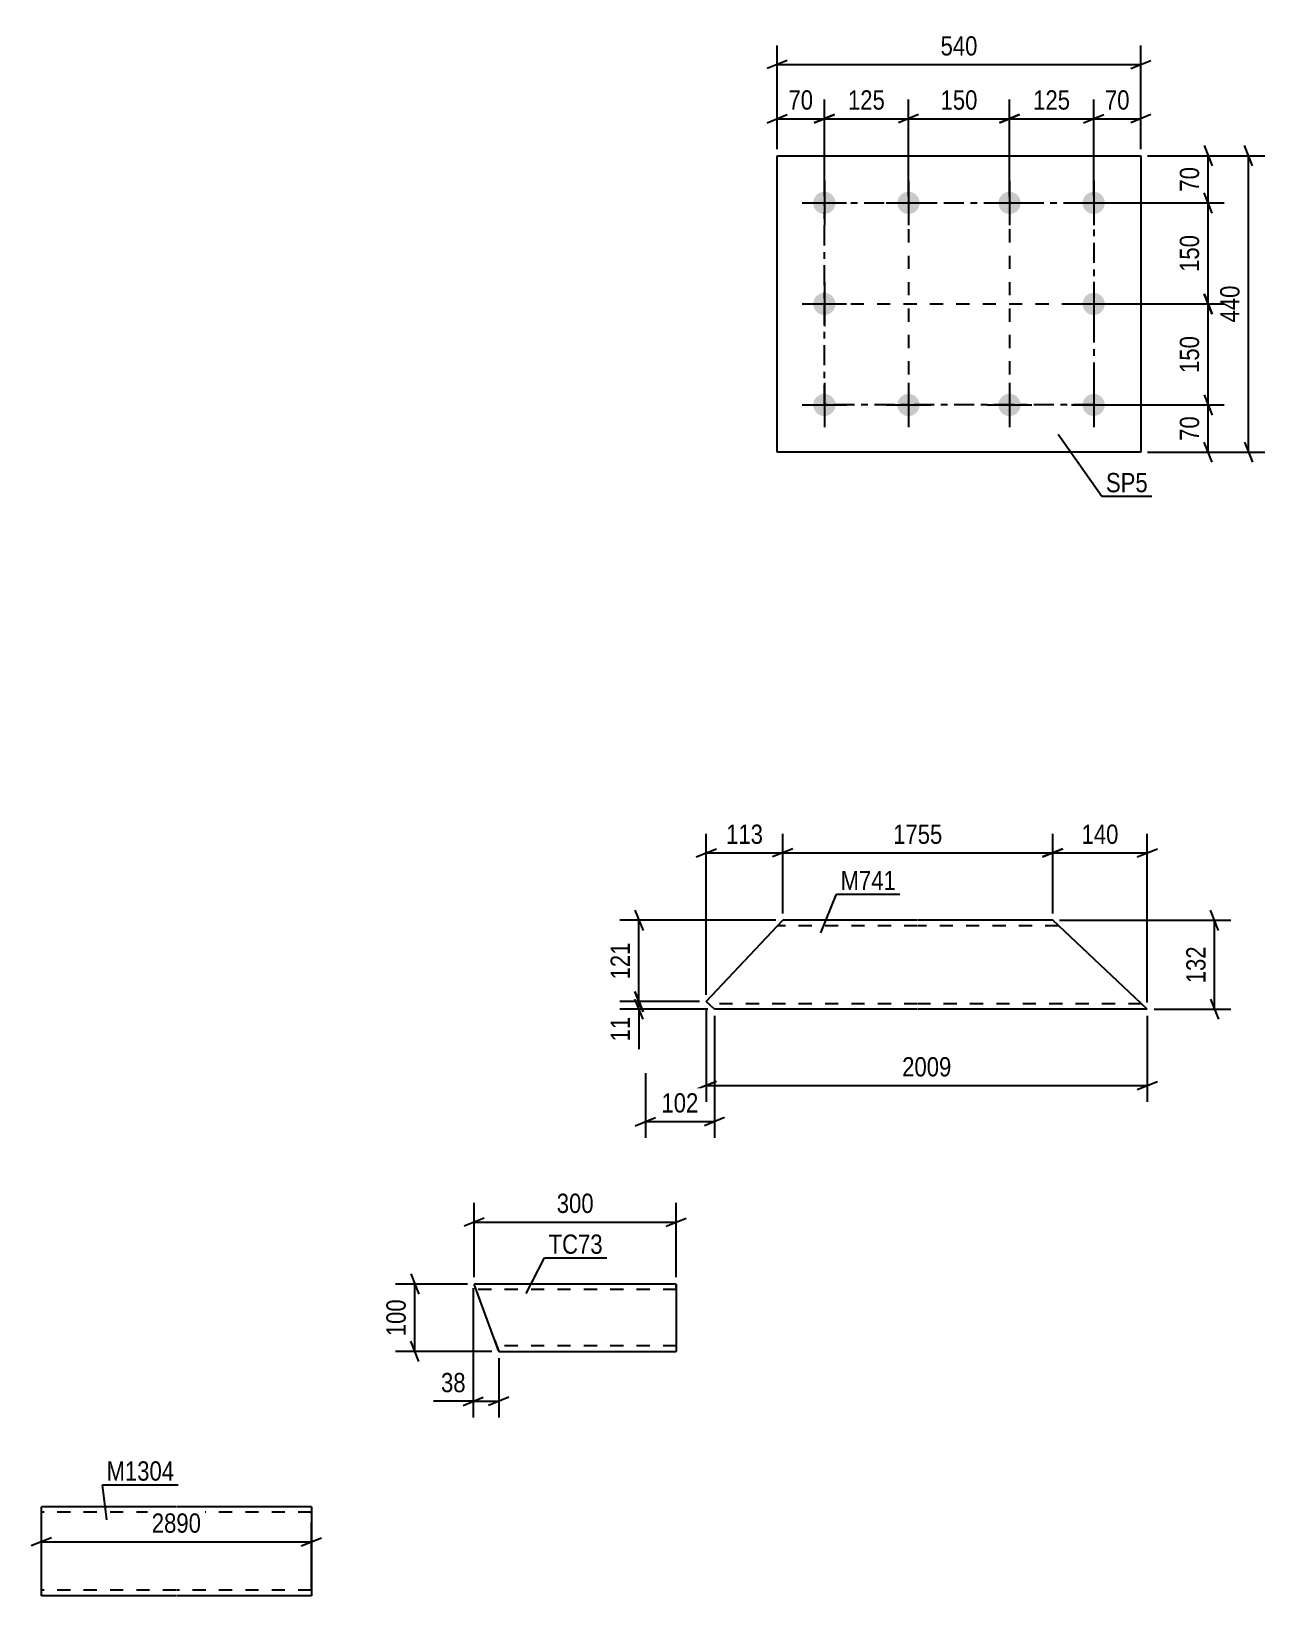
# Model space of a CAD drawing. Header units: millimetres. Extents: x 0 to 3655, y 0 to 1045.
# Drawn here: x 3471.6 to 3654.8, y 168.8 to 401.1 of the extents above; entities that cross this region are included whole.
import ezdxf

# ---------------------------------------------------------------- set-up
doc = ezdxf.new("R2010")
doc.units = ezdxf.units.MM
doc.linetypes.add('DXK_LINE_DOT2', pattern=[3.9198, 1.9599, -1.9599])
doc.linetypes.add('DXK_LINE_DOT3', pattern=[5.9187, 2.979, -0.9799, 0.9799, -0.9799])
doc.styles.add('Arial Narrow', font='ARIALN.TTF', dxfattribs={"height": 0.2})

# ---------------------------------------------------------------- blocks, each defined once
blk = doc.blocks.new('Part-570387827-2660 - 2644')
at = {"color": 2, "linetype": 'Continuous'}
for p, q in [((3571.84, 257.04), (3583.19, 269.11)), ((3603.19, 269.11), (3583.19, 269.11)), ((3623.29, 269.11), (3603.29, 269.11)), ((3637.33, 255.91), (3623.29, 269.11)), ((3573.05, 255.91), (3571.84, 257.04)), ((3603.19, 255.91), (3573.05, 255.91)), ((3637.33, 255.91), (3603.29, 255.91))]:
    blk.add_line(p, q, dxfattribs=at)
at = {"color": 7, "linetype": 'DXK_LINE_DOT2'}
for p, q in [((3603.19, 268.31), (3582.44, 268.31)), ((3624.14, 268.31), (3603.29, 268.31)), ((3603.19, 256.71), (3572.2, 256.71)), ((3636.48, 256.71), (3603.29, 256.71)), ((3636.23, 256.94), (3636.28, 256.89)), ((3636.41, 256.77), (3636.48, 256.71))]:
    blk.add_line(p, q, dxfattribs=at)
blk = doc.blocks.new('Part-570387827-2797 - 2781')
at = {"color": 2, "linetype": 'Continuous'}
for p, q in [((3493.09, 182.04), (3473.09, 182.04)), ((3473.09, 168.96), (3473.09, 182.04)), ((3513.19, 182.04), (3493.19, 182.04)), ((3513.19, 182.04), (3513.19, 180.44)), ((3513.19, 180.44), (3513.19, 168.84)), ((3473.09, 168.84), (3473.09, 168.96)), ((3493.09, 168.84), (3473.09, 168.84)), ((3513.19, 168.84), (3493.19, 168.84))]:
    blk.add_line(p, q, dxfattribs=at)
at = {"color": 7, "linetype": 'DXK_LINE_DOT2'}
for p, q in [((3493.09, 181.24), (3473.09, 181.24)), ((3473.09, 181.17), (3473.09, 181.24)), ((3513.19, 181.24), (3493.19, 181.24)), ((3513.19, 181.91), (3513.19, 180.44)), ((3513.19, 181.17), (3513.19, 181.24)), ((3473.09, 181), (3473.09, 181.05)), ((3513.19, 181), (3513.19, 181.05)), ((3493.09, 169.64), (3473.09, 169.64)), ((3513.19, 169.64), (3493.19, 169.64))]:
    blk.add_line(p, q, dxfattribs=at)
blk = doc.blocks.new('Part-570387827-2830 - 2813')
at = {"color": 2, "linetype": 'Continuous'}
for p, q in [((3540.43, 206.71), (3537.37, 215.11)), ((3567.37, 215.11), (3537.37, 215.11)), ((3567.37, 215.11), (3567.37, 205.11)), ((3540.43, 206.71), (3541.01, 205.11)), ((3541.01, 205.11), (3567.37, 205.11))]:
    blk.add_line(p, q, dxfattribs=at)
at = {"color": 7, "linetype": 'DXK_LINE_DOT2'}
for p, q in [((3567.37, 214.31), (3537.66, 214.31)), ((3567.37, 214.64), (3567.37, 215.11)), ((3540.97, 205.23), (3540.43, 206.71)), ((3567.37, 205.91), (3540.72, 205.91))]:
    blk.add_line(p, q, dxfattribs=at)
blk = doc.blocks.new('Part-570387827-3221 - 3172')
at = {"color": 2, "linetype": 'Continuous'}
for p, q in [((3582.37, 338.62), (3582.37, 382.62)), ((3582.37, 382.62), (3636.37, 382.62)), ((3636.37, 382.62), (3636.37, 338.62)), ((3636.37, 338.62), (3582.37, 338.62))]:
    blk.add_line(p, q, dxfattribs=at)
blk = doc.blocks.new('Bolt-570387827-3206 - 3172')
at = {"linetype": 'Continuous'}
for points in [[(3589.37, 377.27, -1), (3589.37, 373.97, -1)], [(3601.87, 377.27, -1), (3601.87, 373.97, -1)], [(3616.87, 377.27, -1), (3616.87, 373.97, -1)], [(3629.37, 377.27, -1), (3629.37, 373.97, -1)], [(3589.37, 362.27, -1), (3589.37, 358.97, -1)], [(3629.37, 362.27, -1), (3629.37, 358.97, -1)], [(3589.37, 347.27, -1), (3589.37, 343.97, -1)], [(3601.87, 347.27, -1), (3601.87, 343.97, -1)], [(3616.87, 347.27, -1), (3616.87, 343.97, -1)], [(3629.37, 347.27, -1), (3629.37, 343.97, -1)]]:
    blk.add_hatch(color=1, dxfattribs=at).paths.add_polyline_path(points)
at = {"color": 1, "linetype": 'Continuous'}
for p, q in [((3589.37, 378.92), (3589.37, 372.32)), ((3601.87, 378.92), (3601.87, 372.32)), ((3616.87, 378.92), (3616.87, 372.32)), ((3629.37, 378.92), (3629.37, 372.32)), ((3586.07, 375.62), (3592.67, 375.62)), ((3598.57, 375.62), (3605.17, 375.62)), ((3613.57, 375.62), (3620.17, 375.62)), ((3626.07, 375.62), (3632.67, 375.62)), ((3589.37, 363.92), (3589.37, 357.32)), ((3629.37, 363.92), (3629.37, 357.32)), ((3586.07, 360.62), (3592.67, 360.62)), ((3626.07, 360.62), (3632.67, 360.62)), ((3589.37, 348.92), (3589.37, 342.32)), ((3601.87, 348.92), (3601.87, 342.32)), ((3616.87, 348.92), (3616.87, 342.32)), ((3629.37, 348.92), (3629.37, 342.32)), ((3586.07, 345.62), (3592.67, 345.62)), ((3598.57, 345.62), (3605.17, 345.62)), ((3613.57, 345.62), (3620.17, 345.62)), ((3626.07, 345.62), (3632.67, 345.62))]:
    blk.add_line(p, q, dxfattribs=at)
blk = doc.blocks.new('Rectangle-570387827-3317 - 3172')
at = {"color": 1, "linetype": 'DXK_LINE_DOT3'}
blk.add_lwpolyline([(3589.37, 375.62), (3629.37, 375.62), (3629.37, 345.62), (3589.37, 345.62), (3589.37, 375.62)], close=True, dxfattribs=at)
blk = doc.blocks.new('Line-570387827-3310 - 3172')
at = {"color": 1, "linetype": 'DXK_LINE_DOT2'}
blk.add_line((3601.87, 375.62), (3601.87, 345.62), dxfattribs=at)
blk = doc.blocks.new('Line-570387827-3303 - 3172')
at = {"color": 1, "linetype": 'DXK_LINE_DOT2'}
blk.add_line((3616.87, 375.62), (3616.87, 345.62), dxfattribs=at)
blk = doc.blocks.new('Line-570387827-3296 - 3172')
at = {"color": 1, "linetype": 'DXK_LINE_DOT2'}
blk.add_line((3589.37, 360.62), (3629.37, 360.62), dxfattribs=at)
blk = doc.blocks.new('StraightDimension-570387827-2731 - 2644')
at = {"color": 7, "linetype": 'Continuous'}
for p, q in [((3561.24, 270.61), (3562.44, 267.61)), ((3582.19, 269.11), (3558.99, 269.11)), ((3561.84, 257.04), (3561.84, 269.11)), ((3562.44, 255.54), (3561.24, 258.54)), ((3570.84, 257.04), (3558.99, 257.04))]:
    blk.add_line(p, q, dxfattribs=at)
at = {"color": 0}
blk.add_wipeout([(3561.09, 266.41), (3556.89, 266.41), (3556.89, 259.73), (3561.09, 259.73)], dxfattribs=at)
at = {"color": 3, "style": 'Arial Narrow'}
blk.add_text('121', height=2.863, rotation=90.0002, dxfattribs=at).set_placement((3560.49, 260.33))
blk = doc.blocks.new('StraightDimension-570387827-2720 - 2644')
at = {"color": 7, "linetype": 'Continuous'}
for p, q in [((3571.84, 256.04), (3571.84, 242.18)), ((3637.33, 254.91), (3637.33, 242.18)), ((3573.34, 245.18), (3570.34, 243.98)), ((3571.84, 244.58), (3637.33, 244.58)), ((3635.83, 243.98), (3638.83, 245.18))]:
    blk.add_line(p, q, dxfattribs=at)
at = {"color": 0}
blk.add_wipeout([(3608.84, 245.33), (3608.84, 249.53), (3600.33, 249.53), (3600.33, 245.33)], dxfattribs=at)
at = {"color": 3, "style": 'Arial Narrow'}
blk.add_text('2009', height=2.863, dxfattribs=at).set_placement((3600.93, 245.93))
blk = doc.blocks.new('StraightDimension-570387827-2692 - 2644')
at = {"color": 7, "linetype": 'Continuous'}
for p, q in [((3623.29, 270.11), (3623.29, 281.96)), ((3637.33, 256.91), (3637.33, 281.96)), ((3624.79, 279.71), (3621.79, 278.51)), ((3623.29, 279.11), (3637.33, 279.11)), ((3635.83, 278.51), (3638.83, 279.71))]:
    blk.add_line(p, q, dxfattribs=at)
at = {"color": 0}
blk.add_wipeout([(3633.65, 279.86), (3633.65, 284.06), (3626.97, 284.06), (3626.97, 279.86)], dxfattribs=at)
at = {"color": 3, "style": 'Arial Narrow'}
blk.add_text('140', height=2.863, dxfattribs=at).set_placement((3627.57, 280.46))
blk = doc.blocks.new('StraightDimension-570387827-2676 - 2644')
at = {"color": 7, "linetype": 'Continuous'}
for p, q in [((3583.19, 270.11), (3583.19, 281.96)), ((3623.29, 270.11), (3623.29, 281.96)), ((3584.69, 279.71), (3581.69, 278.51)), ((3583.19, 279.11), (3623.29, 279.11)), ((3621.79, 278.51), (3624.79, 279.71))]:
    blk.add_line(p, q, dxfattribs=at)
at = {"color": 0}
blk.add_wipeout([(3607.5, 279.86), (3607.5, 284.06), (3598.99, 284.06), (3598.99, 279.86)], dxfattribs=at)
at = {"color": 3, "style": 'Arial Narrow'}
blk.add_text('1755', height=2.863, dxfattribs=at).set_placement((3599.59, 280.46))
blk = doc.blocks.new('StraightDimension-570387827-2663 - 2644')
at = {"color": 7, "linetype": 'Continuous'}
for p, q in [((3571.84, 258.04), (3571.84, 281.96)), ((3583.19, 270.11), (3583.19, 281.96)), ((3570.34, 278.51), (3573.34, 279.71)), ((3571.84, 279.11), (3583.19, 279.11)), ((3584.69, 279.71), (3581.69, 278.51))]:
    blk.add_line(p, q, dxfattribs=at)
at = {"color": 0}
blk.add_wipeout([(3580.86, 279.86), (3580.86, 284.06), (3574.18, 284.06), (3574.18, 279.86)], dxfattribs=at)
at = {"color": 3, "style": 'Arial Narrow'}
blk.add_text('113', height=2.863, dxfattribs=at).set_placement((3574.78, 280.46))
blk = doc.blocks.new('StraightDimension-570387827-2706 - 2644')
at = {"color": 7, "linetype": 'Continuous'}
for p, q in [((3647.93, 267.61), (3646.73, 270.61)), ((3624.29, 269.11), (3649.73, 269.11)), ((3647.33, 255.91), (3647.33, 269.11)), ((3638.33, 255.91), (3649.73, 255.91)), ((3646.73, 257.41), (3647.93, 254.41))]:
    blk.add_line(p, q, dxfattribs=at)
at = {"color": 0}
blk.add_wipeout([(3646.58, 265.85), (3642.38, 265.85), (3642.38, 259.16), (3646.58, 259.16)], dxfattribs=at)
at = {"color": 3, "style": 'Arial Narrow'}
blk.add_text('132', height=2.863, rotation=90.0002, dxfattribs=at).set_placement((3645.98, 259.76))
blk = doc.blocks.new('StraightDimension-570387827-2747 - 2644')
at = {"color": 7, "linetype": 'Continuous'}
for p, q in [((3561.24, 258.54), (3562.44, 255.54)), ((3570.84, 257.04), (3558.99, 257.04)), ((3572.05, 255.91), (3558.99, 255.91)), ((3562.44, 254.41), (3561.24, 257.41)), ((3561.84, 255.91), (3561.84, 257.04))]:
    blk.add_line(p, q, dxfattribs=at)
at = {"color": 0}
blk.add_wipeout([(3561.09, 255.38), (3556.89, 255.38), (3556.89, 250.53), (3561.09, 250.53)], dxfattribs=at)
at = {"color": 7, "linetype": 'Continuous'}
blk.add_line((3561.84, 255.91), (3561.84, 250), dxfattribs=at)
blk.add_line((3561.84, 255.91), (3561.84, 250), dxfattribs=at)
at = {"color": 3, "style": 'Arial Narrow'}
blk.add_text('11', height=2.863, rotation=90.0002, dxfattribs=at).set_placement((3560.49, 251.13))
blk = doc.blocks.new('StraightDimension-570387827-2764 - 2644')
at = {"color": 7, "linetype": 'Continuous'}
for p, q in [((3573.05, 254.91), (3573.05, 236.82)), ((3562.8, 246.42), (3562.8, 236.82)), ((3561.3, 238.62), (3564.3, 239.82)), ((3574.55, 239.82), (3571.55, 238.62)), ((3562.8, 239.22), (3573.05, 239.22))]:
    blk.add_line(p, q, dxfattribs=at)
at = {"color": 0}
blk.add_wipeout([(3571.27, 239.97), (3571.27, 244.17), (3564.58, 244.17), (3564.58, 239.97)], dxfattribs=at)
at = {"color": 3, "style": 'Arial Narrow'}
blk.add_text('102', height=2.863, dxfattribs=at).set_placement((3565.18, 240.57))
blk = doc.blocks.new('StraightDimension-570387827-2800 - 2781')
at = {"color": 7, "linetype": 'Continuous'}
for p, q in [((3473.09, 169.84), (3473.09, 179.69)), ((3513.19, 169.84), (3513.19, 179.69)), ((3474.59, 177.44), (3471.59, 176.24)), ((3473.09, 176.84), (3513.19, 176.84)), ((3511.69, 176.24), (3514.69, 177.44))]:
    blk.add_line(p, q, dxfattribs=at)
at = {"color": 0}
blk.add_wipeout([(3497.4, 177.59), (3497.4, 181.79), (3488.89, 181.79), (3488.89, 177.59)], dxfattribs=at)
at = {"color": 3, "style": 'Arial Narrow'}
blk.add_text('2890', height=2.863, dxfattribs=at).set_placement((3489.49, 178.19))
blk = doc.blocks.new('StraightDimension-570387827-2832 - 2813')
at = {"color": 7, "linetype": 'Continuous'}
for p, q in [((3527.94, 216.61), (3529.14, 213.61)), ((3536.37, 215.11), (3525.69, 215.11)), ((3528.54, 205.11), (3528.54, 215.11)), ((3540.01, 205.11), (3525.69, 205.11)), ((3529.14, 203.61), (3527.94, 206.61))]:
    blk.add_line(p, q, dxfattribs=at)
at = {"color": 0}
blk.add_wipeout([(3527.79, 213.45), (3523.59, 213.45), (3523.59, 206.76), (3527.79, 206.76)], dxfattribs=at)
at = {"color": 3, "style": 'Arial Narrow'}
blk.add_text('100', height=2.863, rotation=90.0002, dxfattribs=at).set_placement((3527.19, 207.36))
blk = doc.blocks.new('StraightDimension-570387827-2852 - 2813')
at = {"color": 7, "linetype": 'Continuous'}
for p, q in [((3537.37, 216.11), (3537.37, 227.16)), ((3567.37, 216.11), (3567.37, 227.16)), ((3538.87, 224.91), (3535.87, 223.71)), ((3537.37, 224.31), (3567.37, 224.31)), ((3565.87, 223.71), (3568.87, 224.91))]:
    blk.add_line(p, q, dxfattribs=at)
at = {"color": 0}
blk.add_wipeout([(3555.71, 225.06), (3555.71, 229.26), (3549.03, 229.26), (3549.03, 225.06)], dxfattribs=at)
at = {"color": 3, "style": 'Arial Narrow'}
blk.add_text('300', height=2.863, dxfattribs=at).set_placement((3549.63, 225.66))
blk = doc.blocks.new('StraightDimension-570387827-2863 - 2813')
at = {"color": 7, "linetype": 'Continuous'}
for p, q in [((3537.22, 214.52), (3537.22, 195.3)), ((3541.01, 204.11), (3541.01, 195.3)), ((3535.72, 197.1), (3538.72, 198.3)), ((3537.22, 197.7), (3541.01, 197.7)), ((3542.51, 198.3), (3539.51, 197.1))]:
    blk.add_line(p, q, dxfattribs=at)
at = {"color": 0}
blk.add_wipeout([(3536.7, 198.45), (3536.7, 202.65), (3531.84, 202.65), (3531.84, 198.45)], dxfattribs=at)
at = {"color": 7, "linetype": 'Continuous'}
blk.add_line((3537.22, 197.7), (3531.32, 197.7), dxfattribs=at)
blk.add_line((3537.22, 197.7), (3531.32, 197.7), dxfattribs=at)
at = {"color": 3, "style": 'Arial Narrow'}
blk.add_text('38', height=2.863, dxfattribs=at).set_placement((3532.44, 199.05))
blk = doc.blocks.new('StraightDimension-570387827-6249 - 3172')
at = {"color": 7, "linetype": 'Continuous'}
for p, q in [((3630.37, 360.62), (3648.77, 360.62)), ((3646.97, 359.12), (3645.77, 362.12)), ((3646.37, 345.62), (3646.37, 360.62)), ((3645.77, 347.12), (3646.97, 344.12)), ((3630.37, 345.62), (3648.77, 345.62))]:
    blk.add_line(p, q, dxfattribs=at)
at = {"color": 0}
blk.add_wipeout([(3645.62, 356.46), (3641.42, 356.46), (3641.42, 349.77), (3645.62, 349.77)], dxfattribs=at)
at = {"color": 3, "style": 'Arial Narrow'}
blk.add_text('150', height=2.863, rotation=90.0002, dxfattribs=at).set_placement((3645.02, 350.37))
blk = doc.blocks.new('StraightDimension-570387827-3223 - 3172')
at = {"color": 7, "linetype": 'Continuous'}
for p, q in [((3629.37, 376.62), (3629.37, 390.97)), ((3636.37, 383.62), (3636.37, 390.97)), ((3627.87, 387.52), (3630.87, 388.72)), ((3629.37, 388.12), (3636.37, 388.12)), ((3637.87, 388.72), (3634.87, 387.52))]:
    blk.add_line(p, q, dxfattribs=at)
at = {"color": 0}
blk.add_wipeout([(3635.3, 388.87), (3635.3, 393.07), (3630.44, 393.07), (3630.44, 388.87)], dxfattribs=at)
at = {"color": 3, "style": 'Arial Narrow'}
blk.add_text('70', height=2.863, dxfattribs=at).set_placement((3631.04, 389.47))
blk = doc.blocks.new('StraightDimension-570387827-3239 - 3172')
at = {"color": 7, "linetype": 'Continuous'}
for p, q in [((3582.37, 383.62), (3582.37, 390.97)), ((3589.37, 376.62), (3589.37, 390.97)), ((3580.87, 387.52), (3583.87, 388.72)), ((3582.37, 388.12), (3589.37, 388.12)), ((3590.87, 388.72), (3587.87, 387.52))]:
    blk.add_line(p, q, dxfattribs=at)
at = {"color": 0}
blk.add_wipeout([(3588.3, 388.87), (3588.3, 393.07), (3583.44, 393.07), (3583.44, 388.87)], dxfattribs=at)
at = {"color": 3, "style": 'Arial Narrow'}
blk.add_text('70', height=2.863, dxfattribs=at).set_placement((3584.04, 389.47))
blk = doc.blocks.new('StraightDimension-570387827-3250 - 3172')
at = {"color": 7, "linetype": 'Continuous'}
for p, q in [((3582.37, 383.62), (3582.37, 399)), ((3636.37, 383.62), (3636.37, 399)), ((3583.87, 396.75), (3580.87, 395.55)), ((3582.37, 396.15), (3636.37, 396.15)), ((3634.87, 395.55), (3637.87, 396.75))]:
    blk.add_line(p, q, dxfattribs=at)
at = {"color": 0}
blk.add_wipeout([(3612.71, 396.9), (3612.71, 401.1), (3606.03, 401.1), (3606.03, 396.9)], dxfattribs=at)
at = {"color": 3, "style": 'Arial Narrow'}
blk.add_text('540', height=2.863, dxfattribs=at).set_placement((3606.63, 397.5))
blk = doc.blocks.new('StraightDimension-570387827-6225 - 3172')
at = {"color": 7, "linetype": 'Continuous'}
for p, q in [((3589.37, 376.62), (3589.37, 390.97)), ((3601.87, 376.62), (3601.87, 390.97)), ((3587.87, 387.52), (3590.87, 388.72)), ((3589.37, 388.12), (3601.87, 388.12)), ((3603.37, 388.72), (3600.37, 387.52))]:
    blk.add_line(p, q, dxfattribs=at)
at = {"color": 0}
blk.add_wipeout([(3598.96, 388.87), (3598.96, 393.07), (3592.28, 393.07), (3592.28, 388.87)], dxfattribs=at)
at = {"color": 3, "style": 'Arial Narrow'}
blk.add_text('125', height=2.863, dxfattribs=at).set_placement((3592.88, 389.47))
blk = doc.blocks.new('StraightDimension-570387827-3261 - 3172')
at = {"color": 7, "linetype": 'Continuous'}
for p, q in [((3645.77, 384.12), (3646.97, 381.12)), ((3637.37, 382.62), (3648.77, 382.62)), ((3646.37, 375.62), (3646.37, 382.62)), ((3646.97, 374.12), (3645.77, 377.12)), ((3630.37, 375.62), (3648.77, 375.62))]:
    blk.add_line(p, q, dxfattribs=at)
at = {"color": 0}
blk.add_wipeout([(3645.62, 381.54), (3641.42, 381.54), (3641.42, 376.69), (3645.62, 376.69)], dxfattribs=at)
at = {"color": 3, "style": 'Arial Narrow'}
blk.add_text('70', height=2.863, rotation=90.0002, dxfattribs=at).set_placement((3645.02, 377.29))
blk = doc.blocks.new('StraightDimension-570387827-3275 - 3172')
at = {"color": 7, "linetype": 'Continuous'}
for p, q in [((3645.77, 347.12), (3646.97, 344.12)), ((3630.37, 345.62), (3648.77, 345.62)), ((3646.37, 338.62), (3646.37, 345.62)), ((3646.97, 337.12), (3645.77, 340.12)), ((3637.37, 338.62), (3648.77, 338.62))]:
    blk.add_line(p, q, dxfattribs=at)
at = {"color": 0}
blk.add_wipeout([(3645.62, 344.54), (3641.42, 344.54), (3641.42, 339.69), (3645.62, 339.69)], dxfattribs=at)
at = {"color": 3, "style": 'Arial Narrow'}
blk.add_text('70', height=2.863, rotation=90.0002, dxfattribs=at).set_placement((3645.02, 340.29))
blk = doc.blocks.new('StraightDimension-570387827-3286 - 3172')
at = {"color": 7, "linetype": 'Continuous'}
for p, q in [((3652.97, 381.12), (3651.77, 384.12)), ((3637.37, 382.62), (3654.77, 382.62)), ((3652.37, 338.62), (3652.37, 382.62)), ((3651.77, 340.12), (3652.97, 337.12)), ((3637.37, 338.62), (3654.77, 338.62))]:
    blk.add_line(p, q, dxfattribs=at)
at = {"color": 0}
blk.add_wipeout([(3651.62, 363.96), (3647.42, 363.96), (3647.42, 357.27), (3651.62, 357.27)], dxfattribs=at)
at = {"color": 3, "style": 'Arial Narrow'}
blk.add_text('440', height=2.863, rotation=90.0002, dxfattribs=at).set_placement((3651.02, 357.87))
blk = doc.blocks.new('StraightDimension-570387827-6227 - 3172')
at = {"color": 7, "linetype": 'Continuous'}
for p, q in [((3601.87, 376.62), (3601.87, 390.97)), ((3616.87, 376.62), (3616.87, 390.97)), ((3603.37, 388.72), (3600.37, 387.52)), ((3601.87, 388.12), (3616.87, 388.12)), ((3615.37, 387.52), (3618.37, 388.72))]:
    blk.add_line(p, q, dxfattribs=at)
at = {"color": 0}
blk.add_wipeout([(3612.71, 388.87), (3612.71, 393.07), (3606.03, 393.07), (3606.03, 388.87)], dxfattribs=at)
at = {"color": 3, "style": 'Arial Narrow'}
blk.add_text('150', height=2.863, dxfattribs=at).set_placement((3606.63, 389.47))
blk = doc.blocks.new('StraightDimension-570387827-6229 - 3172')
at = {"color": 7, "linetype": 'Continuous'}
for p, q in [((3616.87, 376.62), (3616.87, 390.97)), ((3629.37, 376.62), (3629.37, 390.97)), ((3618.37, 388.72), (3615.37, 387.52)), ((3616.87, 388.12), (3629.37, 388.12)), ((3627.87, 387.52), (3630.87, 388.72))]:
    blk.add_line(p, q, dxfattribs=at)
at = {"color": 0}
blk.add_wipeout([(3626.46, 388.87), (3626.46, 393.07), (3619.78, 393.07), (3619.78, 388.87)], dxfattribs=at)
at = {"color": 3, "style": 'Arial Narrow'}
blk.add_text('125', height=2.863, dxfattribs=at).set_placement((3620.38, 389.47))
blk = doc.blocks.new('StraightDimension-570387827-6251 - 3172')
at = {"color": 7, "linetype": 'Continuous'}
for p, q in [((3646.97, 374.12), (3645.77, 377.12)), ((3630.37, 375.62), (3648.77, 375.62)), ((3646.37, 360.62), (3646.37, 375.62)), ((3630.37, 360.62), (3648.77, 360.62)), ((3645.77, 362.12), (3646.97, 359.12))]:
    blk.add_line(p, q, dxfattribs=at)
at = {"color": 0}
blk.add_wipeout([(3645.62, 371.46), (3641.42, 371.46), (3641.42, 364.77), (3645.62, 364.77)], dxfattribs=at)
at = {"color": 3, "style": 'Arial Narrow'}
blk.add_text('150', height=2.863, rotation=90.0002, dxfattribs=at).set_placement((3645.02, 365.37))
blk = doc.blocks.new('Mark-570387827-2656 - 2644')
at = {"color": 0}
blk.add_wipeout([(3600, 273.59), (3600, 276.59), (3591.78, 276.59), (3591.78, 273.59)], dxfattribs=at)
blk.add_wipeout([(3600, 273.59), (3600, 276.59), (3591.78, 276.59), (3591.78, 273.59)], dxfattribs=at)
at = {"color": 30, "linetype": 'Continuous'}
for p, q in [((3588.83, 267.25), (3591.18, 272.99)), ((3591.18, 272.99), (3600.6, 272.99))]:
    blk.add_line(p, q, dxfattribs=at)
at = {"color": 3, "style": 'Arial Narrow'}
blk.add_text('M741', height=2.863, dxfattribs=at).set_placement((3591.78, 273.59))
blk = doc.blocks.new('Mark-570387827-2793 - 2781')
at = {"color": 0}
blk.add_wipeout([(3492.83, 185.92), (3492.83, 188.92), (3482.77, 188.92), (3482.77, 185.92)], dxfattribs=at)
blk.add_wipeout([(3492.83, 185.92), (3492.83, 188.92), (3482.77, 188.92), (3482.77, 185.92)], dxfattribs=at)
at = {"color": 30, "linetype": 'Continuous'}
for p, q in [((3482.83, 180.08), (3482.17, 185.32)), ((3482.17, 185.32), (3493.43, 185.32))]:
    blk.add_line(p, q, dxfattribs=at)
at = {"color": 3, "style": 'Arial Narrow'}
blk.add_text('M1304', height=2.863, dxfattribs=at).set_placement((3482.77, 185.92))
blk = doc.blocks.new('Mark-570387827-2826 - 2813')
at = {"color": 0}
blk.add_wipeout([(3556.45, 219.6), (3556.45, 222.6), (3548.42, 222.6), (3548.42, 219.6)], dxfattribs=at)
blk.add_wipeout([(3556.45, 219.6), (3556.45, 222.6), (3548.42, 222.6), (3548.42, 219.6)], dxfattribs=at)
at = {"color": 30, "linetype": 'Continuous'}
for p, q in [((3545.07, 213.71), (3547.82, 219)), ((3547.82, 219), (3557.05, 219))]:
    blk.add_line(p, q, dxfattribs=at)
at = {"color": 3, "style": 'Arial Narrow'}
blk.add_text('TC73', height=2.863, dxfattribs=at).set_placement((3548.42, 219.6))
blk = doc.blocks.new('Mark-570387827-3217 - 3172')
at = {"color": 0}
blk.add_wipeout([(3637.4, 332.66), (3637.4, 335.66), (3631.19, 335.66), (3631.19, 332.66)], dxfattribs=at)
blk.add_wipeout([(3637.4, 332.66), (3637.4, 335.66), (3631.19, 335.66), (3631.19, 332.66)], dxfattribs=at)
at = {"color": 30, "linetype": 'Continuous'}
for p, q in [((3624.08, 341.26), (3630.59, 332.06)), ((3630.59, 332.06), (3638, 332.06))]:
    blk.add_line(p, q, dxfattribs=at)
at = {"color": 3, "style": 'Arial Narrow'}
blk.add_text('SP5', height=2.863, dxfattribs=at).set_placement((3631.19, 332.66))

msp = doc.modelspace()

# ---------------------------------------------------------------- block references
for name in ['Part-570387827-3221 - 3172', 'Bolt-570387827-3206 - 3172', 'Rectangle-570387827-3317 - 3172', 'Line-570387827-3310 - 3172', 'Line-570387827-3303 - 3172', 'Line-570387827-3296 - 3172', 'Part-570387827-2660 - 2644', 'Part-570387827-2830 - 2813', 'Part-570387827-2797 - 2781']:
    msp.add_blockref(name, (0, 0))

# ---------------------------------------------------------------- next in the draw order: block references
for name in ['StraightDimension-570387827-3239 - 3172', 'StraightDimension-570387827-3223 - 3172', 'StraightDimension-570387827-6249 - 3172', 'StraightDimension-570387827-2731 - 2644', 'StraightDimension-570387827-2832 - 2813', 'StraightDimension-570387827-2800 - 2781']:
    msp.add_blockref(name, (0, 0))

# ---------------------------------------------------------------- next in the draw order: block references
for name in ['StraightDimension-570387827-3250 - 3172', 'StraightDimension-570387827-3275 - 3172', 'StraightDimension-570387827-2720 - 2644', 'StraightDimension-570387827-2852 - 2813', 'StraightDimension-570387827-2863 - 2813', 'Mark-570387827-2793 - 2781']:
    msp.add_blockref(name, (0, 0))

# ---------------------------------------------------------------- next in the draw order: block references
for name in ['StraightDimension-570387827-6225 - 3172', 'StraightDimension-570387827-3261 - 3172', 'StraightDimension-570387827-2692 - 2644', 'Mark-570387827-2826 - 2813']:
    msp.add_blockref(name, (0, 0))

# ---------------------------------------------------------------- next in the draw order: block references
for name in ['StraightDimension-570387827-6227 - 3172', 'StraightDimension-570387827-3286 - 3172', 'StraightDimension-570387827-2676 - 2644']:
    msp.add_blockref(name, (0, 0))

# ---------------------------------------------------------------- next in the draw order: block references
for name in ['StraightDimension-570387827-6229 - 3172', 'Mark-570387827-3217 - 3172', 'StraightDimension-570387827-2663 - 2644', 'Mark-570387827-2656 - 2644', 'StraightDimension-570387827-2706 - 2644']:
    msp.add_blockref(name, (0, 0))

# ---------------------------------------------------------------- next in the draw order: block references
for name in ['StraightDimension-570387827-6251 - 3172', 'StraightDimension-570387827-2747 - 2644']:
    msp.add_blockref(name, (0, 0))

# ---------------------------------------------------------------- next in the draw order: block references
msp.add_blockref('StraightDimension-570387827-2764 - 2644', (0, 0))

doc.saveas('drawing.dxf')
